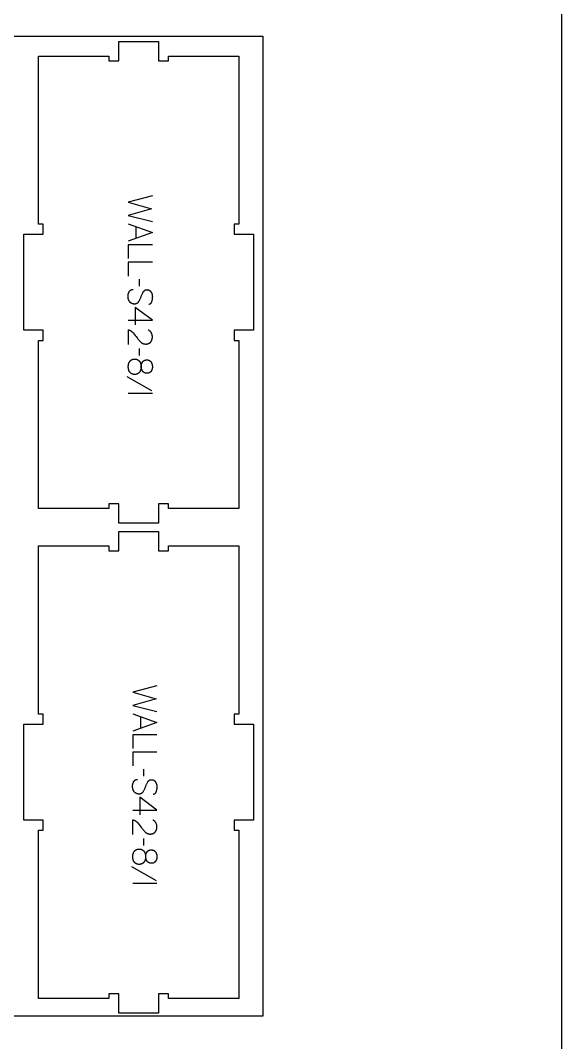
# Model space of a CAD drawing. Extents: x 2032 to 5216, y -19593 to -11999.
# Drawn here: x 4542 to 5216, y -13956 to -12684 of the extents above; entities that cross this region are included whole.
import ezdxf

# ---------------------------------------------------------------- set-up
doc = ezdxf.new("R2010")
doc.units = 0
for name, color, linetype in [('0_SHEET_SPRUCEPLY_2440X122', 1, 'CONTINUOUS'), ('1_ANYTOOL_1MMDEEP_LABELS_S', 2, 'CONTINUOUS'), ('4_ANYTOOL_CUTTHROUGH_OUTSI', 5, 'CONTINUOUS'), ('DONOTCUT', 18, 'CONTINUOUS')]:
    doc.layers.add(name, color=color, linetype=linetype)

msp = doc.modelspace()

# ---------------------------------------------------------------- linework, layer by layer
at = {"layer": '0_SHEET_SPRUCEPLY_2440X122'}
msp.add_lwpolyline([(4843.9, -12703.3), (4843.9, -13923.3), (2403.9, -13923.3), (2403.9, -12703.3)], close=True, dxfattribs=at)
at = {"layer": '1_ANYTOOL_1MMDEEP_LABELS_S'}
for points in [[(4706.5, -12902.1), (4676.5, -12909.8), (4705.6, -12918.2), (4676.5, -12926.7), (4706.5, -12934.2)], [(4676.5, -12936.8), (4706.5, -12947.7), (4676.5, -12958.7)], [(4686.1, -12940.3), (4686.1, -12955.2)], [(4706.5, -12963), (4676.5, -12963), (4676.5, -12980.1)], [(4706.5, -12984.8), (4676.5, -12984.8), (4676.5, -13001.9)], [(4690.4, -13014.6), (4690.3, -13005.8)], [(4701.9, -13036.8), (4702.1, -13036.8), (4702.2, -13036.8), (4702.3, -13036.8), (4702.4, -13036.8), (4702.5, -13036.8), (4702.6, -13036.8), (4702.7, -13036.8), (4702.7, -13036.8), (4702.8, -13036.8), (4702.9, -13036.7), (4703, -13036.7), (4703.1, -13036.7), (4703.2, -13036.7), (4703.2, -13036.7), (4703.3, -13036.6), (4703.4, -13036.6), (4703.5, -13036.6), (4703.5, -13036.5), (4703.6, -13036.5), (4703.7, -13036.5), (4703.8, -13036.4), (4703.8, -13036.4), (4703.9, -13036.4), (4704, -13036.3), (4704, -13036.3), (4704.1, -13036.2), (4704.2, -13036.2), (4704.3, -13036.2), (4704.3, -13036.1), (4704.4, -13036.1), (4704.4, -13036), (4704.5, -13036), (4704.6, -13035.9), (4704.6, -13035.9), (4704.7, -13035.8), (4704.7, -13035.7), (4704.8, -13035.7), (4704.9, -13035.6), (4704.9, -13035.6), (4705, -13035.5), (4705, -13035.4), (4705.1, -13035.4), (4705.1, -13035.3), (4705.2, -13035.2), (4705.2, -13035.1), (4705.3, -13035.1), (4705.3, -13035), (4705.4, -13034.9), (4705.4, -13034.8), (4705.4, -13034.7), (4705.5, -13034.7), (4705.6, -13034.5), (4705.6, -13034.3), (4705.7, -13034.1), (4705.8, -13033.9), (4705.8, -13033.8), (4705.9, -13033.6), (4706.1, -13032.7), (4706.3, -13031.9), (4706.5, -13031.2), (4706.6, -13030.4), (4706.7, -13030), (4706.7, -13029.6), (4706.8, -13029.3), (4706.8, -13028.9), (4706.8, -13028.5), (4706.8, -13028.2), (4706.8, -13027.8), (4706.9, -13027.4), (4706.9, -13027.2), (4706.8, -13027.1), (4706.8, -13026.9), (4706.8, -13026.7), (4706.8, -13026.5), (4706.8, -13026.3), (4706.8, -13026.1), (4706.7, -13025.9), (4706.7, -13025.7), (4706.7, -13025.6), (4706.6, -13025.4), (4706.6, -13025.2), (4706.6, -13025), (4706.5, -13024.8), (4706.5, -13024.7), (4706.4, -13024.5), (4706.3, -13024.3), (4706.3, -13024.1), (4706.2, -13024), (4706.1, -13023.8), (4706.1, -13023.6), (4706, -13023.4), (4705.9, -13023.3), (4705.8, -13023.1), (4705.7, -13022.9), (4705.7, -13022.8), (4705.6, -13022.6), (4705.5, -13022.5), (4705.4, -13022.3), (4705.3, -13022.1), (4705.1, -13022), (4705, -13021.8), (4704.9, -13021.7), (4704.8, -13021.5), (4704.7, -13021.4), (4704.6, -13021.2), (4704.4, -13021.1), (4704.3, -13021), (4704.2, -13020.9), (4704, -13020.7), (4703.9, -13020.6), (4703.7, -13020.5), (4703.6, -13020.4), (4703.4, -13020.3), (4703.3, -13020.2), (4703.1, -13020.1), (4703, -13020), (4702.8, -13020), (4702.7, -13019.9), (4702.5, -13019.8), (4702.3, -13019.8), (4702.1, -13019.7), (4702, -13019.6), (4701.8, -13019.6), (4701.6, -13019.5), (4701.4, -13019.5), (4701.2, -13019.5), (4701, -13019.4), (4700.8, -13019.4), (4700.6, -13019.4), (4700.4, -13019.4), (4700.2, -13019.4), (4700, -13019.3), (4699.8, -13019.3), (4699.6, -13019.3), (4699.4, -13019.4), (4699.2, -13019.4), (4699, -13019.4), (4698.8, -13019.4), (4698.6, -13019.4), (4698.4, -13019.5), (4698.2, -13019.5), (4698, -13019.6), (4697.8, -13019.6), (4697.7, -13019.7), (4697.5, -13019.7), (4697.4, -13019.8), (4697.3, -13019.8), (4697.2, -13019.8), (4697.1, -13019.9), (4697.1, -13019.9), (4697, -13020), (4696.9, -13020), (4696.8, -13020.1), (4696.7, -13020.1), (4696.7, -13020.1), (4696.6, -13020.2), (4696.5, -13020.2), (4696.4, -13020.3), (4696.4, -13020.3), (4696.3, -13020.4), (4696.2, -13020.4), (4696.2, -13020.5), (4696.1, -13020.6), (4696, -13020.6), (4695.9, -13020.7), (4695.9, -13020.7), (4695.8, -13020.8), (4695.7, -13020.9), (4695.7, -13020.9), (4695.6, -13021.1), (4695.4, -13021.2), (4695.3, -13021.4), (4695.2, -13021.5), (4695.1, -13021.7), (4695, -13021.8), (4694.9, -13022), (4694.8, -13022.2), (4694.4, -13022.9), (4694, -13023.6), (4693.6, -13024.4), (4693.3, -13025.1), (4692.9, -13025.9), (4692.6, -13026.7), (4692.3, -13027.5), (4692, -13028.3), (4691.6, -13029.2), (4691.3, -13030), (4691, -13030.8), (4690.6, -13031.5), (4690.2, -13032.3), (4689.9, -13033), (4689.4, -13033.7), (4689, -13034.4), (4688.9, -13034.6), (4688.8, -13034.7), (4688.7, -13034.9), (4688.6, -13034.9), (4688.6, -13035), (4688.5, -13035.1), (4688.4, -13035.2), (4688.4, -13035.2), (4688.3, -13035.3), (4688.2, -13035.4), (4688.2, -13035.4), (4688.1, -13035.5), (4688, -13035.6), (4688, -13035.6), (4687.9, -13035.7), (4687.8, -13035.7), (4687.8, -13035.8), (4687.7, -13035.8), (4687.6, -13035.9), (4687.5, -13035.9), (4687.5, -13036), (4687.4, -13036), (4687.3, -13036.1), (4687.2, -13036.1), (4687.1, -13036.2), (4687.1, -13036.2), (4687, -13036.3), (4686.9, -13036.3), (4686.8, -13036.3), (4686.7, -13036.4), (4686.6, -13036.4), (4686.5, -13036.4), (4686.5, -13036.5), (4686.4, -13036.5), (4686.3, -13036.5), (4686.2, -13036.6), (4686.1, -13036.6), (4685.9, -13036.6), (4685.7, -13036.7), (4685.5, -13036.7), (4685.3, -13036.8), (4685.1, -13036.8), (4684.9, -13036.8), (4684.7, -13036.8), (4684.5, -13036.8), (4684.3, -13036.8), (4684, -13036.8), (4683.8, -13036.8), (4683.6, -13036.8), (4683.3, -13036.8), (4683.1, -13036.7), (4682.9, -13036.7), (4682.7, -13036.7), (4682.5, -13036.6), (4682.2, -13036.6), (4682, -13036.5), (4681.8, -13036.5), (4681.6, -13036.4), (4681.4, -13036.3), (4681.2, -13036.3), (4681.1, -13036.2), (4680.9, -13036.1), (4680.7, -13036), (4680.5, -13035.9), (4680.3, -13035.8), (4680.2, -13035.7), (4680, -13035.6), (4679.8, -13035.5), (4679.7, -13035.4), (4679.5, -13035.3), (4679.4, -13035.2), (4679.2, -13035), (4679.1, -13034.9), (4678.9, -13034.7), (4678.8, -13034.6), (4678.6, -13034.5), (4678.5, -13034.3), (4678.4, -13034.1), (4678.3, -13034), (4678.1, -13033.8), (4678, -13033.6), (4677.8, -13033.3), (4677.6, -13032.9), (4677.4, -13032.5), (4677.2, -13032.2), (4677.1, -13031.8), (4676.9, -13031.4), (4676.8, -13031.2), (4676.8, -13031), (4676.7, -13030.8), (4676.7, -13030.6), (4676.6, -13030.4), (4676.5, -13030.2), (4676.5, -13030), (4676.4, -13029.9), (4676.4, -13029.7), (4676.4, -13029.5), (4676.3, -13029.3), (4676.3, -13029.1), (4676.3, -13028.9), (4676.2, -13028.7), (4676.2, -13028.2), (4676.2, -13027.8), (4676.2, -13027.4), (4676.2, -13027), (4676.2, -13026.6), (4676.2, -13026.2), (4676.2, -13025.8), (4676.3, -13025.4), (4676.4, -13025), (4676.4, -13024.6), (4676.5, -13024.2), (4676.6, -13023.9), (4676.7, -13023.5), (4676.9, -13023.1), (4677, -13022.8), (4677.2, -13022.4), (4677.3, -13022.1), (4677.5, -13021.7), (4677.7, -13021.4), (4677.8, -13021.2), (4677.9, -13021), (4678, -13020.9), (4678.1, -13020.7), (4678.2, -13020.6), (4678.4, -13020.4), (4678.5, -13020.3), (4678.6, -13020.2), (4678.7, -13020), (4678.8, -13019.9), (4679, -13019.8), (4679.1, -13019.7), (4679.2, -13019.6), (4679.2, -13019.6), (4679.3, -13019.5), (4679.4, -13019.5), (4679.5, -13019.4), (4679.5, -13019.4), (4679.6, -13019.3), (4679.7, -13019.3), (4679.7, -13019.3), (4679.8, -13019.2), (4679.9, -13019.2), (4680, -13019.1), (4680, -13019.1), (4680.1, -13019.1), (4680.2, -13019), (4680.3, -13019), (4680.4, -13019), (4680.4, -13018.9), (4680.5, -13018.9), (4680.6, -13018.9), (4680.8, -13018.8), (4680.9, -13018.8), (4681.1, -13018.7), (4681.3, -13018.7), (4681.5, -13018.7), (4681.6, -13018.7), (4681.8, -13018.6), (4682, -13018.6), (4682.2, -13018.6), (4682.4, -13018.6)], [(4676.5, -13056.8), (4706.6, -13056.9), (4685.2, -13040.9)], [(4685.2, -13040.9), (4685.2, -13062.6)], [(4676.6, -13087.1), (4676.6, -13068.8), (4677.1, -13068.9), (4677.3, -13069), (4677.5, -13069.1), (4677.7, -13069.2), (4677.9, -13069.2), (4678.1, -13069.3), (4678.4, -13069.4), (4678.6, -13069.5), (4678.8, -13069.6), (4679, -13069.7), (4679.2, -13069.9), (4679.4, -13070), (4679.6, -13070.1), (4679.8, -13070.2), (4680, -13070.3), (4680.2, -13070.5), (4680.4, -13070.6), (4680.5, -13070.7), (4680.7, -13070.9), (4680.9, -13071), (4681.1, -13071.2), (4681.3, -13071.3), (4681.4, -13071.5), (4681.6, -13071.6), (4681.8, -13071.8), (4681.9, -13071.9), (4682.1, -13072.1), (4682.3, -13072.3), (4682.4, -13072.4), (4682.7, -13072.8), (4684, -13074.3), (4685.2, -13075.8), (4686.3, -13077.3), (4687.4, -13078.8), (4688, -13079.6), (4688.6, -13080.3), (4689.1, -13081), (4689.7, -13081.7), (4690.3, -13082.4), (4690.9, -13083), (4691.5, -13083.6), (4692.2, -13084.2), (4692.3, -13084.4), (4692.5, -13084.5), (4692.6, -13084.7), (4692.8, -13084.8), (4693, -13084.9), (4693.1, -13085), (4693.3, -13085.1), (4693.5, -13085.3), (4693.6, -13085.4), (4693.8, -13085.5), (4694, -13085.6), (4694.2, -13085.7), (4694.4, -13085.8), (4694.5, -13085.8), (4694.7, -13085.9), (4694.9, -13086), (4695.1, -13086.1), (4695.3, -13086.1), (4695.5, -13086.2), (4695.7, -13086.3), (4695.9, -13086.3), (4696.1, -13086.4), (4696.3, -13086.4), (4696.5, -13086.4), (4696.7, -13086.5), (4697, -13086.5), (4697.2, -13086.5), (4697.4, -13086.6), (4697.6, -13086.6), (4697.8, -13086.6), (4698.1, -13086.6), (4698.3, -13086.6), (4698.5, -13086.6), (4698.8, -13086.6), (4699, -13086.6), (4699.3, -13086.5), (4699.5, -13086.5), (4699.7, -13086.5), (4700, -13086.5), (4700.2, -13086.4), (4700.4, -13086.4), (4700.6, -13086.3), (4700.8, -13086.3), (4701, -13086.2), (4701.2, -13086.2), (4701.4, -13086.1), (4701.6, -13086), (4701.8, -13086), (4702, -13085.9), (4702.2, -13085.8), (4702.4, -13085.7), (4702.6, -13085.6), (4702.7, -13085.5), (4702.9, -13085.4), (4703.1, -13085.3), (4703.2, -13085.2), (4703.4, -13085), (4703.6, -13084.9), (4703.7, -13084.8), (4703.9, -13084.7), (4704, -13084.5), (4704.1, -13084.4), (4704.3, -13084.2), (4704.4, -13084.1), (4704.5, -13083.9), (4704.7, -13083.7), (4704.8, -13083.6), (4704.9, -13083.4), (4705, -13083.2), (4705.1, -13083.1), (4705.2, -13082.9), (4705.3, -13082.7), (4705.4, -13082.5), (4705.5, -13082.3), (4705.6, -13082.2), (4705.7, -13082), (4705.8, -13081.8), (4705.8, -13081.6), (4705.9, -13081.4), (4706, -13081.2), (4706, -13081), (4706.1, -13080.8), (4706.2, -13080.6), (4706.2, -13080.4), (4706.3, -13080.2), (4706.3, -13080), (4706.3, -13079.7), (4706.4, -13079.5), (4706.4, -13079.3), (4706.4, -13079.1), (4706.5, -13078.8), (4706.5, -13078.6), (4706.5, -13078.4), (4706.5, -13078.2), (4706.5, -13077.7), (4706.5, -13077.3), (4706.5, -13076.9), (4706.5, -13076.6), (4706.4, -13076.2), (4706.4, -13075.9), (4706.3, -13075.6), (4706.3, -13075.2), (4706.2, -13074.9), (4706.1, -13074.6), (4706.1, -13074.5), (4706, -13074.3), (4706, -13074.2), (4705.9, -13074), (4705.9, -13073.9), (4705.8, -13073.7), (4705.7, -13073.6), (4705.7, -13073.4), (4705.6, -13073.3), (4705.5, -13073.1), (4705.5, -13073), (4705.4, -13072.9), (4705.3, -13072.7), (4705.2, -13072.6), (4705.2, -13072.5), (4705.1, -13072.3), (4705, -13072.2), (4704.9, -13072.1), (4704.8, -13072), (4704.7, -13071.8), (4704.6, -13071.7), (4704.5, -13071.6), (4704.4, -13071.5), (4704.3, -13071.4), (4704.2, -13071.2), (4704.1, -13071.1), (4704, -13071), (4703.9, -13070.9), (4703.8, -13070.8), (4703.6, -13070.7), (4703.5, -13070.6), (4703.4, -13070.5), (4703.1, -13070.3), (4702.9, -13070.1), (4702.6, -13069.9), (4702.3, -13069.7), (4702, -13069.5), (4701.7, -13069.4), (4701.4, -13069.2)], [(4690.4, -13100.8), (4690.3, -13092)], [(4706, -13144.7), (4675.3, -13127.6)], [(4706.5, -13148.3), (4676.5, -13148.3)], [(4712.1, -13512.1), (4682.1, -13519.8), (4711.2, -13528.2), (4682.1, -13536.7), (4712.1, -13544.2)], [(4682.1, -13546.8), (4712.1, -13557.7), (4682.1, -13568.7)], [(4691.7, -13550.3), (4691.7, -13565.2)], [(4712.1, -13573), (4682.1, -13573), (4682.1, -13590.1)], [(4712.1, -13594.8), (4682.1, -13594.8), (4682.1, -13611.9)], [(4696, -13624.6), (4695.9, -13615.8)], [(4707.5, -13646.8), (4707.7, -13646.8), (4707.8, -13646.8), (4707.9, -13646.8), (4708, -13646.8), (4708.1, -13646.8), (4708.2, -13646.8), (4708.2, -13646.8), (4708.3, -13646.8), (4708.4, -13646.8), (4708.5, -13646.7), (4708.6, -13646.7), (4708.7, -13646.7), (4708.7, -13646.7), (4708.8, -13646.7), (4708.9, -13646.6), (4709, -13646.6), (4709.1, -13646.6), (4709.1, -13646.5), (4709.2, -13646.5), (4709.3, -13646.5), (4709.4, -13646.4), (4709.4, -13646.4), (4709.5, -13646.4), (4709.6, -13646.3), (4709.6, -13646.3), (4709.7, -13646.2), (4709.8, -13646.2), (4709.8, -13646.2), (4709.9, -13646.1), (4710, -13646.1), (4710, -13646), (4710.1, -13646), (4710.2, -13645.9), (4710.2, -13645.9), (4710.3, -13645.8), (4710.3, -13645.7), (4710.4, -13645.7), (4710.4, -13645.6), (4710.5, -13645.6), (4710.6, -13645.5), (4710.6, -13645.4), (4710.7, -13645.4), (4710.7, -13645.3), (4710.8, -13645.2), (4710.8, -13645.1), (4710.9, -13645.1), (4710.9, -13645), (4710.9, -13644.9), (4711, -13644.8), (4711, -13644.7), (4711.1, -13644.7), (4711.2, -13644.5), (4711.2, -13644.3), (4711.3, -13644.1), (4711.4, -13643.9), (4711.4, -13643.8), (4711.5, -13643.6), (4711.7, -13642.7), (4711.9, -13641.9), (4712.1, -13641.2), (4712.2, -13640.4), (4712.3, -13640), (4712.3, -13639.6), (4712.4, -13639.3), (4712.4, -13638.9), (4712.4, -13638.5), (4712.4, -13638.2), (4712.4, -13637.8), (4712.4, -13637.4), (4712.4, -13637.2), (4712.4, -13637.1), (4712.4, -13636.9), (4712.4, -13636.7), (4712.4, -13636.5), (4712.4, -13636.3), (4712.4, -13636.1), (4712.3, -13635.9), (4712.3, -13635.7), (4712.3, -13635.6), (4712.2, -13635.4), (4712.2, -13635.2), (4712.1, -13635), (4712.1, -13634.8), (4712, -13634.7), (4712, -13634.5), (4711.9, -13634.3), (4711.9, -13634.1), (4711.8, -13634), (4711.7, -13633.8), (4711.7, -13633.6), (4711.6, -13633.4), (4711.5, -13633.3), (4711.4, -13633.1), (4711.3, -13632.9), (4711.2, -13632.8), (4711.1, -13632.6), (4711, -13632.5), (4710.9, -13632.3), (4710.8, -13632.1), (4710.7, -13632), (4710.6, -13631.8), (4710.5, -13631.7), (4710.4, -13631.5), (4710.3, -13631.4), (4710.1, -13631.2), (4710, -13631.1), (4709.9, -13631), (4709.8, -13630.9), (4709.6, -13630.7), (4709.5, -13630.6), (4709.3, -13630.5), (4709.2, -13630.4), (4709, -13630.3), (4708.9, -13630.2), (4708.7, -13630.1), (4708.6, -13630), (4708.4, -13630), (4708.2, -13629.9), (4708.1, -13629.8), (4707.9, -13629.8), (4707.7, -13629.7), (4707.6, -13629.6), (4707.4, -13629.6), (4707.2, -13629.5), (4707, -13629.5), (4706.8, -13629.5), (4706.6, -13629.4), (4706.4, -13629.4), (4706.2, -13629.4), (4706, -13629.4), (4705.8, -13629.4), (4705.6, -13629.3), (4705.4, -13629.3), (4705.2, -13629.3), (4705, -13629.4), (4704.8, -13629.4), (4704.6, -13629.4), (4704.4, -13629.4), (4704.2, -13629.4), (4704, -13629.5), (4703.8, -13629.5), (4703.6, -13629.6), (4703.4, -13629.6), (4703.3, -13629.7), (4703.1, -13629.7), (4703, -13629.8), (4702.9, -13629.8), (4702.8, -13629.8), (4702.7, -13629.9), (4702.7, -13629.9), (4702.6, -13630), (4702.5, -13630), (4702.4, -13630.1), (4702.3, -13630.1), (4702.3, -13630.1), (4702.2, -13630.2), (4702.1, -13630.2), (4702, -13630.3), (4702, -13630.3), (4701.9, -13630.4), (4701.8, -13630.4), (4701.7, -13630.5), (4701.7, -13630.6), (4701.6, -13630.6), (4701.5, -13630.7), (4701.5, -13630.7), (4701.4, -13630.8), (4701.3, -13630.9), (4701.3, -13630.9), (4701.1, -13631.1), (4701, -13631.2), (4700.9, -13631.4), (4700.8, -13631.5), (4700.7, -13631.7), (4700.6, -13631.8), (4700.5, -13632), (4700.4, -13632.2), (4700, -13632.9), (4699.6, -13633.6), (4699.2, -13634.4), (4698.9, -13635.1), (4698.5, -13635.9), (4698.2, -13636.7), (4697.9, -13637.5), (4697.6, -13638.3), (4697.2, -13639.2), (4696.9, -13640), (4696.6, -13640.8), (4696.2, -13641.5), (4695.8, -13642.3), (4695.4, -13643), (4695, -13643.7), (4694.6, -13644.4), (4694.5, -13644.6), (4694.4, -13644.7), (4694.3, -13644.9), (4694.2, -13644.9), (4694.2, -13645), (4694.1, -13645.1), (4694, -13645.2), (4694, -13645.2), (4693.9, -13645.3), (4693.8, -13645.4), (4693.8, -13645.4), (4693.7, -13645.5), (4693.6, -13645.6), (4693.6, -13645.6), (4693.5, -13645.7), (4693.4, -13645.7), (4693.3, -13645.8), (4693.3, -13645.8), (4693.2, -13645.9), (4693.1, -13645.9), (4693, -13646), (4693, -13646), (4692.9, -13646.1), (4692.8, -13646.1), (4692.7, -13646.2), (4692.6, -13646.2), (4692.6, -13646.3), (4692.5, -13646.3), (4692.4, -13646.3), (4692.3, -13646.4), (4692.2, -13646.4), (4692.1, -13646.4), (4692, -13646.5), (4692, -13646.5), (4691.9, -13646.5), (4691.8, -13646.6), (4691.7, -13646.6), (4691.5, -13646.6), (4691.3, -13646.7), (4691.1, -13646.7), (4690.9, -13646.8), (4690.7, -13646.8), (4690.5, -13646.8), (4690.3, -13646.8), (4690.1, -13646.8), (4689.9, -13646.8), (4689.6, -13646.8), (4689.4, -13646.8), (4689.2, -13646.8), (4688.9, -13646.8), (4688.7, -13646.7), (4688.5, -13646.7), (4688.3, -13646.7), (4688.1, -13646.6), (4687.8, -13646.6), (4687.6, -13646.5), (4687.4, -13646.5), (4687.2, -13646.4), (4687, -13646.3), (4686.8, -13646.3), (4686.6, -13646.2), (4686.5, -13646.1), (4686.3, -13646), (4686.1, -13645.9), (4685.9, -13645.8), (4685.7, -13645.7), (4685.6, -13645.6), (4685.4, -13645.5), (4685.3, -13645.4), (4685.1, -13645.3), (4684.9, -13645.2), (4684.8, -13645), (4684.7, -13644.9), (4684.5, -13644.7), (4684.4, -13644.6), (4684.2, -13644.5), (4684.1, -13644.3), (4684, -13644.1), (4683.9, -13644), (4683.7, -13643.8), (4683.6, -13643.6), (4683.4, -13643.3), (4683.2, -13642.9), (4683, -13642.5), (4682.8, -13642.2), (4682.7, -13641.8), (4682.5, -13641.4), (4682.4, -13641.2), (4682.4, -13641), (4682.3, -13640.8), (4682.2, -13640.6), (4682.2, -13640.4), (4682.1, -13640.2), (4682.1, -13640), (4682, -13639.9), (4682, -13639.7), (4682, -13639.5), (4681.9, -13639.3), (4681.9, -13639.1), (4681.9, -13638.9), (4681.8, -13638.7), (4681.8, -13638.2), (4681.8, -13637.8), (4681.8, -13637.4), (4681.8, -13637), (4681.8, -13636.6), (4681.8, -13636.2), (4681.8, -13635.8), (4681.9, -13635.4), (4682, -13635), (4682, -13634.6), (4682.1, -13634.2), (4682.2, -13633.9), (4682.3, -13633.5), (4682.5, -13633.1), (4682.6, -13632.8), (4682.8, -13632.4), (4682.9, -13632.1), (4683.1, -13631.7), (4683.3, -13631.4), (4683.4, -13631.2), (4683.5, -13631), (4683.6, -13630.9), (4683.7, -13630.7), (4683.8, -13630.6), (4683.9, -13630.4), (4684.1, -13630.3), (4684.2, -13630.2), (4684.3, -13630), (4684.4, -13629.9), (4684.6, -13629.8), (4684.7, -13629.7), (4684.8, -13629.6), (4684.8, -13629.6), (4684.9, -13629.5), (4685, -13629.5), (4685, -13629.4), (4685.1, -13629.4), (4685.2, -13629.3), (4685.3, -13629.3), (4685.3, -13629.3), (4685.4, -13629.2), (4685.5, -13629.2), (4685.6, -13629.1), (4685.6, -13629.1), (4685.7, -13629.1), (4685.8, -13629), (4685.9, -13629), (4685.9, -13629), (4686, -13628.9), (4686.1, -13628.9), (4686.2, -13628.9), (4686.4, -13628.8), (4686.5, -13628.8), (4686.7, -13628.7), (4686.9, -13628.7), (4687, -13628.7), (4687.2, -13628.7), (4687.4, -13628.6), (4687.6, -13628.6), (4687.8, -13628.6), (4688, -13628.6)], [(4682.1, -13666.8), (4712.1, -13666.9), (4690.8, -13650.9)], [(4690.8, -13650.9), (4690.8, -13672.6)], [(4682.1, -13697.1), (4682.2, -13678.8), (4682.6, -13678.9), (4682.9, -13679), (4683.1, -13679.1), (4683.3, -13679.2), (4683.5, -13679.2), (4683.7, -13679.3), (4684, -13679.4), (4684.2, -13679.5), (4684.4, -13679.6), (4684.6, -13679.7), (4684.8, -13679.9), (4685, -13680), (4685.2, -13680.1), (4685.4, -13680.2), (4685.6, -13680.3), (4685.8, -13680.5), (4685.9, -13680.6), (4686.1, -13680.7), (4686.3, -13680.9), (4686.5, -13681), (4686.7, -13681.2), (4686.9, -13681.3), (4687, -13681.5), (4687.2, -13681.6), (4687.4, -13681.8), (4687.5, -13681.9), (4687.7, -13682.1), (4687.9, -13682.3), (4688, -13682.4), (4688.3, -13682.8), (4689.6, -13684.3), (4690.7, -13685.8), (4691.9, -13687.3), (4693, -13688.8), (4693.6, -13689.6), (4694.2, -13690.3), (4694.7, -13691), (4695.3, -13691.7), (4695.9, -13692.4), (4696.5, -13693), (4697.1, -13693.6), (4697.7, -13694.2), (4697.9, -13694.4), (4698.1, -13694.5), (4698.2, -13694.7), (4698.4, -13694.8), (4698.5, -13694.9), (4698.7, -13695), (4698.9, -13695.1), (4699.1, -13695.3), (4699.2, -13695.4), (4699.4, -13695.5), (4699.6, -13695.6), (4699.8, -13695.7), (4700, -13695.8), (4700.1, -13695.8), (4700.3, -13695.9), (4700.5, -13696), (4700.7, -13696.1), (4700.9, -13696.1), (4701.1, -13696.2), (4701.3, -13696.3), (4701.5, -13696.3), (4701.7, -13696.4), (4701.9, -13696.4), (4702.1, -13696.4), (4702.3, -13696.5), (4702.5, -13696.5), (4702.8, -13696.5), (4703, -13696.6), (4703.2, -13696.6), (4703.4, -13696.6), (4703.6, -13696.6), (4703.9, -13696.6), (4704.1, -13696.6), (4704.4, -13696.6), (4704.6, -13696.6), (4704.8, -13696.5), (4705.1, -13696.5), (4705.3, -13696.5), (4705.5, -13696.5), (4705.8, -13696.4), (4706, -13696.4), (4706.2, -13696.3), (4706.4, -13696.3), (4706.6, -13696.2), (4706.8, -13696.2), (4707, -13696.1), (4707.2, -13696), (4707.4, -13696), (4707.6, -13695.9), (4707.8, -13695.8), (4708, -13695.7), (4708.2, -13695.6), (4708.3, -13695.5), (4708.5, -13695.4), (4708.7, -13695.3), (4708.8, -13695.2), (4709, -13695), (4709.1, -13694.9), (4709.3, -13694.8), (4709.4, -13694.7), (4709.6, -13694.5), (4709.7, -13694.4), (4709.9, -13694.2), (4710, -13694.1), (4710.1, -13693.9), (4710.3, -13693.7), (4710.4, -13693.6), (4710.5, -13693.4), (4710.6, -13693.2), (4710.7, -13693.1), (4710.8, -13692.9), (4710.9, -13692.7), (4711, -13692.5), (4711.1, -13692.3), (4711.2, -13692.2), (4711.3, -13692), (4711.4, -13691.8), (4711.4, -13691.6), (4711.5, -13691.4), (4711.6, -13691.2), (4711.6, -13691), (4711.7, -13690.8), (4711.8, -13690.6), (4711.8, -13690.4), (4711.9, -13690.2), (4711.9, -13690), (4711.9, -13689.7), (4712, -13689.5), (4712, -13689.3), (4712, -13689.1), (4712, -13688.8), (4712.1, -13688.6), (4712.1, -13688.4), (4712.1, -13688.2), (4712.1, -13687.7), (4712.1, -13687.3), (4712.1, -13686.9), (4712.1, -13686.6), (4712, -13686.2), (4712, -13685.9), (4711.9, -13685.6), (4711.9, -13685.2), (4711.8, -13684.9), (4711.7, -13684.6), (4711.7, -13684.5), (4711.6, -13684.3), (4711.6, -13684.2), (4711.5, -13684), (4711.4, -13683.9), (4711.4, -13683.7), (4711.3, -13683.6), (4711.3, -13683.4), (4711.2, -13683.3), (4711.1, -13683.1), (4711.1, -13683), (4711, -13682.9), (4710.9, -13682.7), (4710.8, -13682.6), (4710.7, -13682.5), (4710.7, -13682.3), (4710.6, -13682.2), (4710.5, -13682.1), (4710.4, -13682), (4710.3, -13681.8), (4710.2, -13681.7), (4710.1, -13681.6), (4710, -13681.5), (4709.9, -13681.4), (4709.8, -13681.2), (4709.7, -13681.1), (4709.6, -13681), (4709.5, -13680.9), (4709.4, -13680.8), (4709.2, -13680.7), (4709.1, -13680.6), (4709, -13680.5), (4708.7, -13680.3), (4708.5, -13680.1), (4708.2, -13679.9), (4707.9, -13679.7), (4707.6, -13679.5), (4707.3, -13679.4), (4707, -13679.2)], [(4696, -13710.8), (4695.9, -13702)], [(4711.6, -13754.7), (4680.9, -13737.6)], [(4712.1, -13758.3), (4682.1, -13758.3)]]:
    msp.add_lwpolyline(points, dxfattribs=at)
for points in [[(4692.5, -13114.8), (4692.5, -13115.4), (4692.5, -13115.9), (4692.4, -13116.1), (4692.4, -13116.4), (4692.4, -13116.6), (4692.4, -13116.9), (4692.3, -13117.1), (4692.3, -13117.4), (4692.2, -13117.6), (4692.2, -13117.8), (4692.1, -13118.1), (4692.1, -13118.3), (4692, -13118.5), (4691.9, -13118.7), (4691.9, -13119), (4691.8, -13119.2), (4691.7, -13119.4), (4691.6, -13119.6), (4691.5, -13119.8), (4691.5, -13120), (4691.4, -13120.2), (4691.3, -13120.4), (4691.1, -13120.6), (4691, -13120.7), (4690.9, -13120.9), (4690.8, -13121.1), (4690.7, -13121.3), (4690.6, -13121.5), (4690.4, -13121.6), (4690.3, -13121.8), (4690.1, -13122), (4690, -13122.1), (4689.9, -13122.3), (4689.7, -13122.4), (4689.6, -13122.6), (4689.4, -13122.7), (4689.3, -13122.8), (4689.1, -13122.9), (4688.9, -13123.1), (4688.8, -13123.2), (4688.6, -13123.3), (4688.4, -13123.4), (4688.3, -13123.5), (4688.1, -13123.6), (4687.9, -13123.7), (4687.7, -13123.8), (4687.6, -13123.9), (4687.4, -13123.9), (4687.2, -13124), (4687, -13124.1), (4686.8, -13124.1), (4686.6, -13124.2), (4686.4, -13124.2), (4686.2, -13124.3), (4686, -13124.3), (4685.8, -13124.3), (4685.6, -13124.4), (4685.4, -13124.4), (4685.1, -13124.4), (4684.9, -13124.4), (4684.7, -13124.4), (4684.5, -13124.4), (4684.3, -13124.4), (4684, -13124.4), (4683.8, -13124.4), (4683.6, -13124.4), (4683.4, -13124.4), (4683.2, -13124.3), (4683, -13124.3), (4682.8, -13124.3), (4682.5, -13124.2), (4682.3, -13124.2), (4682.2, -13124.1), (4682, -13124.1), (4681.8, -13124), (4681.6, -13123.9), (4681.4, -13123.9), (4681.2, -13123.8), (4681, -13123.7), (4680.9, -13123.6), (4680.7, -13123.5), (4680.5, -13123.4), (4680.3, -13123.3), (4680.2, -13123.2), (4680, -13123.1), (4679.8, -13122.9), (4679.7, -13122.8), (4679.5, -13122.7), (4679.4, -13122.6), (4679.2, -13122.4), (4679.1, -13122.3), (4679, -13122.1), (4678.8, -13122), (4678.7, -13121.8), (4678.5, -13121.6), (4678.4, -13121.5), (4678.3, -13121.3), (4678.2, -13121.1), (4678.1, -13120.9), (4677.9, -13120.7), (4677.8, -13120.6), (4677.7, -13120.4), (4677.6, -13120.2), (4677.5, -13120), (4677.4, -13119.8), (4677.4, -13119.6), (4677.3, -13119.4), (4677.2, -13119.2), (4677.1, -13119), (4677.1, -13118.7), (4677, -13118.5), (4676.9, -13118.3), (4676.9, -13118.1), (4676.8, -13117.8), (4676.8, -13117.6), (4676.7, -13117.4), (4676.7, -13117.1), (4676.6, -13116.9), (4676.6, -13116.6), (4676.6, -13116.4), (4676.6, -13116.1), (4676.5, -13115.9), (4676.5, -13115.4), (4676.5, -13114.8), (4676.5, -13114.3), (4676.5, -13113.8), (4676.6, -13113.5), (4676.6, -13113.3), (4676.6, -13113), (4676.6, -13112.8), (4676.7, -13112.6), (4676.7, -13112.3), (4676.8, -13112.1), (4676.8, -13111.8), (4676.9, -13111.6), (4676.9, -13111.4), (4677, -13111.2), (4677.1, -13111), (4677.1, -13110.7), (4677.2, -13110.5), (4677.3, -13110.3), (4677.4, -13110.1), (4677.4, -13109.9), (4677.5, -13109.7), (4677.6, -13109.5), (4677.7, -13109.3), (4677.8, -13109.1), (4677.9, -13109), (4678.1, -13108.8), (4678.2, -13108.6), (4678.3, -13108.4), (4678.4, -13108.2), (4678.5, -13108.1), (4678.7, -13107.9), (4678.8, -13107.7), (4679, -13107.6), (4679.1, -13107.4), (4679.2, -13107.3), (4679.4, -13107.1), (4679.5, -13107), (4679.7, -13106.9), (4679.8, -13106.8), (4680, -13106.6), (4680.2, -13106.5), (4680.3, -13106.4), (4680.5, -13106.3), (4680.7, -13106.2), (4680.9, -13106.1), (4681, -13106), (4681.2, -13105.9), (4681.4, -13105.9), (4681.6, -13105.8), (4681.8, -13105.7), (4682, -13105.6), (4682.2, -13105.6), (4682.3, -13105.5), (4682.5, -13105.5), (4682.8, -13105.4), (4683, -13105.4), (4683.2, -13105.4), (4683.4, -13105.3), (4683.6, -13105.3), (4683.8, -13105.3), (4684, -13105.3), (4684.3, -13105.3), (4684.5, -13105.3), (4684.7, -13105.3), (4684.9, -13105.3), (4685.1, -13105.3), (4685.4, -13105.3), (4685.6, -13105.3), (4685.8, -13105.4), (4686, -13105.4), (4686.2, -13105.4), (4686.4, -13105.5), (4686.6, -13105.5), (4686.8, -13105.6), (4687, -13105.6), (4687.2, -13105.7), (4687.4, -13105.8), (4687.6, -13105.9), (4687.7, -13105.9), (4687.9, -13106), (4688.1, -13106.1), (4688.3, -13106.2), (4688.4, -13106.3), (4688.6, -13106.4), (4688.8, -13106.5), (4688.9, -13106.6), (4689.1, -13106.8), (4689.3, -13106.9), (4689.4, -13107), (4689.6, -13107.1), (4689.7, -13107.3), (4689.9, -13107.4), (4690, -13107.6), (4690.1, -13107.7), (4690.3, -13107.9), (4690.4, -13108.1), (4690.6, -13108.2), (4690.7, -13108.4), (4690.8, -13108.6), (4690.9, -13108.8), (4691, -13109), (4691.1, -13109.1), (4691.3, -13109.3), (4691.4, -13109.5), (4691.5, -13109.7), (4691.5, -13109.9), (4691.6, -13110.1), (4691.7, -13110.3), (4691.8, -13110.5), (4691.9, -13110.7), (4691.9, -13111), (4692, -13111.2), (4692.1, -13111.4), (4692.1, -13111.6), (4692.2, -13111.8), (4692.2, -13112.1), (4692.3, -13112.3), (4692.3, -13112.6), (4692.4, -13112.8), (4692.4, -13113), (4692.4, -13113.3), (4692.4, -13113.5), (4692.5, -13113.8), (4692.5, -13114.3)], [(4706.5, -13115), (4706.5, -13115.4), (4706.5, -13115.8), (4706.5, -13116.2), (4706.4, -13116.4), (4706.4, -13116.6), (4706.4, -13116.8), (4706.3, -13116.9), (4706.3, -13117.1), (4706.3, -13117.3), (4706.2, -13117.5), (4706.2, -13117.7), (4706.1, -13117.9), (4706.1, -13118), (4706, -13118.2), (4706, -13118.4), (4705.9, -13118.6), (4705.9, -13118.7), (4705.8, -13118.9), (4705.7, -13119.1), (4705.6, -13119.2), (4705.6, -13119.4), (4705.5, -13119.6), (4705.4, -13119.7), (4705.3, -13119.9), (4705.2, -13120), (4705.1, -13120.2), (4705, -13120.3), (4704.9, -13120.5), (4704.8, -13120.6), (4704.7, -13120.8), (4704.6, -13120.9), (4704.5, -13121), (4704.4, -13121.2), (4704.3, -13121.3), (4704.1, -13121.4), (4704, -13121.5), (4703.9, -13121.6), (4703.8, -13121.7), (4703.6, -13121.8), (4703.5, -13121.9), (4703.3, -13122), (4703.2, -13122.1), (4703, -13122.2), (4702.9, -13122.3), (4702.7, -13122.4), (4702.6, -13122.4), (4702.4, -13122.5), (4702.2, -13122.5), (4702.1, -13122.6), (4701.9, -13122.7), (4701.7, -13122.7), (4701.5, -13122.7), (4701.3, -13122.8), (4701.2, -13122.8), (4701, -13122.8), (4700.8, -13122.9), (4700.6, -13122.9), (4700.4, -13122.9), (4700.2, -13122.9), (4700, -13122.9), (4699.7, -13122.9), (4699.5, -13122.9), (4699.3, -13122.9), (4699.1, -13122.9), (4698.9, -13122.9), (4698.6, -13122.9), (4698.4, -13122.8), (4698.2, -13122.8), (4698, -13122.8), (4697.8, -13122.7), (4697.6, -13122.7), (4697.5, -13122.6), (4697.3, -13122.6), (4697.1, -13122.5), (4696.9, -13122.4), (4696.7, -13122.4), (4696.6, -13122.3), (4696.4, -13122.2), (4696.2, -13122.1), (4696.1, -13122), (4695.9, -13121.9), (4695.8, -13121.8), (4695.6, -13121.7), (4695.5, -13121.6), (4695.3, -13121.5), (4695.2, -13121.4), (4695.1, -13121.2), (4694.9, -13121.1), (4694.8, -13121), (4694.7, -13120.8), (4694.6, -13120.7), (4694.4, -13120.5), (4694.3, -13120.4), (4694.2, -13120.2), (4694.1, -13120), (4694, -13119.9), (4693.9, -13119.7), (4693.8, -13119.5), (4693.7, -13119.4), (4693.7, -13119.2), (4693.6, -13119), (4693.5, -13118.9), (4693.4, -13118.7), (4693.3, -13118.5), (4693.3, -13118.3), (4693.2, -13118.2), (4693.1, -13118), (4693.1, -13117.8), (4693, -13117.6), (4693, -13117.4), (4692.9, -13117.3), (4692.9, -13117.1), (4692.8, -13116.9), (4692.8, -13116.7), (4692.8, -13116.5), (4692.7, -13116.3), (4692.7, -13116.1), (4692.7, -13115.9), (4692.6, -13115.8), (4692.6, -13115.6), (4692.6, -13115.4), (4692.6, -13115.2), (4692.6, -13115), (4692.6, -13114.6), (4692.6, -13114.2), (4692.6, -13113.8), (4692.6, -13113.4), (4692.7, -13113.2), (4692.7, -13113.1), (4692.7, -13112.9), (4692.7, -13112.7), (4692.8, -13112.5), (4692.8, -13112.3), (4692.8, -13112.1), (4692.9, -13112), (4692.9, -13111.8), (4693, -13111.6), (4693, -13111.4), (4693.1, -13111.3), (4693.2, -13111.1), (4693.2, -13110.9), (4693.3, -13110.7), (4693.4, -13110.6), (4693.4, -13110.4), (4693.5, -13110.2), (4693.6, -13110.1), (4693.7, -13109.9), (4693.8, -13109.6), (4694, -13109.2), (4694.2, -13108.9), (4694.3, -13108.7), (4694.4, -13108.6), (4694.5, -13108.4), (4694.6, -13108.3), (4694.8, -13108.1), (4694.9, -13108), (4695, -13107.9), (4695, -13107.9), (4695.1, -13107.8), (4695.1, -13107.8), (4695.2, -13107.7), (4695.3, -13107.6), (4695.4, -13107.6), (4695.4, -13107.5), (4695.5, -13107.5), (4695.6, -13107.4), (4695.6, -13107.4), (4695.7, -13107.3), (4695.8, -13107.3), (4695.9, -13107.2), (4695.9, -13107.2), (4696, -13107.1), (4696.2, -13107), (4696.3, -13107), (4696.5, -13106.9), (4696.7, -13106.8), (4696.9, -13106.7), (4697, -13106.7), (4697.2, -13106.6), (4697.4, -13106.6), (4697.6, -13106.5), (4697.8, -13106.5), (4698, -13106.4), (4698.2, -13106.4), (4698.4, -13106.4), (4698.6, -13106.3), (4698.8, -13106.3), (4699, -13106.3), (4699.3, -13106.3), (4699.5, -13106.3), (4699.7, -13106.3), (4699.9, -13106.3), (4700.1, -13106.3), (4700.4, -13106.3), (4700.6, -13106.4), (4700.8, -13106.4), (4701, -13106.4), (4701.2, -13106.5), (4701.4, -13106.5), (4701.6, -13106.6), (4701.8, -13106.6), (4701.9, -13106.7), (4702.1, -13106.7), (4702.3, -13106.8), (4702.5, -13106.9), (4702.6, -13107), (4702.8, -13107), (4703, -13107.1), (4703.1, -13107.2), (4703.3, -13107.3), (4703.3, -13107.4), (4703.4, -13107.4), (4703.5, -13107.5), (4703.6, -13107.5), (4703.7, -13107.7), (4703.8, -13107.8), (4704, -13107.9), (4704.1, -13108), (4704.2, -13108.2), (4704.4, -13108.3), (4704.5, -13108.5), (4704.6, -13108.6), (4704.7, -13108.8), (4704.8, -13108.9), (4704.9, -13109.1), (4705, -13109.3), (4705.1, -13109.4), (4705.2, -13109.6), (4705.3, -13109.8), (4705.4, -13110), (4705.5, -13110.1), (4705.6, -13110.3), (4705.6, -13110.5), (4705.7, -13110.7), (4705.8, -13110.8), (4705.8, -13111), (4705.9, -13111.2), (4706, -13111.4), (4706, -13111.6), (4706.1, -13111.8), (4706.1, -13111.9), (4706.2, -13112.1), (4706.2, -13112.3), (4706.3, -13112.5), (4706.3, -13112.7), (4706.3, -13112.9), (4706.4, -13113.3), (4706.5, -13113.7), (4706.5, -13114.1), (4706.5, -13114.5)], [(4698.1, -13724.8), (4698.1, -13725.4), (4698.1, -13725.9), (4698, -13726.1), (4698, -13726.4), (4698, -13726.6), (4697.9, -13726.9), (4697.9, -13727.1), (4697.9, -13727.4), (4697.8, -13727.6), (4697.8, -13727.8), (4697.7, -13728.1), (4697.7, -13728.3), (4697.6, -13728.5), (4697.5, -13728.7), (4697.5, -13729), (4697.4, -13729.2), (4697.3, -13729.4), (4697.2, -13729.6), (4697.1, -13729.8), (4697, -13730), (4696.9, -13730.2), (4696.8, -13730.4), (4696.7, -13730.6), (4696.6, -13730.7), (4696.5, -13730.9), (4696.4, -13731.1), (4696.3, -13731.3), (4696.1, -13731.5), (4696, -13731.6), (4695.9, -13731.8), (4695.7, -13732), (4695.6, -13732.1), (4695.5, -13732.3), (4695.3, -13732.4), (4695.2, -13732.6), (4695, -13732.7), (4694.8, -13732.8), (4694.7, -13732.9), (4694.5, -13733.1), (4694.4, -13733.2), (4694.2, -13733.3), (4694, -13733.4), (4693.9, -13733.5), (4693.7, -13733.6), (4693.5, -13733.7), (4693.3, -13733.8), (4693.1, -13733.9), (4693, -13733.9), (4692.8, -13734), (4692.6, -13734.1), (4692.4, -13734.1), (4692.2, -13734.2), (4692, -13734.2), (4691.8, -13734.3), (4691.6, -13734.3), (4691.4, -13734.3), (4691.2, -13734.4), (4691, -13734.4), (4690.7, -13734.4), (4690.5, -13734.4), (4690.3, -13734.4), (4690.1, -13734.4), (4689.8, -13734.4), (4689.6, -13734.4), (4689.4, -13734.4), (4689.2, -13734.4), (4689, -13734.4), (4688.8, -13734.3), (4688.5, -13734.3), (4688.3, -13734.3), (4688.1, -13734.2), (4687.9, -13734.2), (4687.7, -13734.1), (4687.5, -13734.1), (4687.4, -13734), (4687.2, -13733.9), (4687, -13733.9), (4686.8, -13733.8), (4686.6, -13733.7), (4686.4, -13733.6), (4686.3, -13733.5), (4686.1, -13733.4), (4685.9, -13733.3), (4685.8, -13733.2), (4685.6, -13733.1), (4685.4, -13732.9), (4685.3, -13732.8), (4685.1, -13732.7), (4685, -13732.6), (4684.8, -13732.4), (4684.7, -13732.3), (4684.5, -13732.1), (4684.4, -13732), (4684.3, -13731.8), (4684.1, -13731.6), (4684, -13731.5), (4683.9, -13731.3), (4683.8, -13731.1), (4683.6, -13730.9), (4683.5, -13730.7), (4683.4, -13730.6), (4683.3, -13730.4), (4683.2, -13730.2), (4683.1, -13730), (4683, -13729.8), (4682.9, -13729.6), (4682.9, -13729.4), (4682.8, -13729.2), (4682.7, -13729), (4682.6, -13728.7), (4682.6, -13728.5), (4682.5, -13728.3), (4682.5, -13728.1), (4682.4, -13727.8), (4682.4, -13727.6), (4682.3, -13727.4), (4682.3, -13727.1), (4682.2, -13726.9), (4682.2, -13726.6), (4682.2, -13726.4), (4682.2, -13726.1), (4682.1, -13725.9), (4682.1, -13725.4), (4682.1, -13724.8), (4682.1, -13724.3), (4682.1, -13723.8), (4682.2, -13723.5), (4682.2, -13723.3), (4682.2, -13723), (4682.2, -13722.8), (4682.3, -13722.6), (4682.3, -13722.3), (4682.4, -13722.1), (4682.4, -13721.8), (4682.5, -13721.6), (4682.5, -13721.4), (4682.6, -13721.2), (4682.6, -13721), (4682.7, -13720.7), (4682.8, -13720.5), (4682.9, -13720.3), (4682.9, -13720.1), (4683, -13719.9), (4683.1, -13719.7), (4683.2, -13719.5), (4683.3, -13719.3), (4683.4, -13719.1), (4683.5, -13719), (4683.6, -13718.8), (4683.8, -13718.6), (4683.9, -13718.4), (4684, -13718.2), (4684.1, -13718.1), (4684.3, -13717.9), (4684.4, -13717.7), (4684.5, -13717.6), (4684.7, -13717.4), (4684.8, -13717.3), (4685, -13717.1), (4685.1, -13717), (4685.3, -13716.9), (4685.4, -13716.8), (4685.6, -13716.6), (4685.8, -13716.5), (4685.9, -13716.4), (4686.1, -13716.3), (4686.3, -13716.2), (4686.4, -13716.1), (4686.6, -13716), (4686.8, -13715.9), (4687, -13715.9), (4687.2, -13715.8), (4687.4, -13715.7), (4687.5, -13715.6), (4687.7, -13715.6), (4687.9, -13715.5), (4688.1, -13715.5), (4688.3, -13715.4), (4688.5, -13715.4), (4688.8, -13715.4), (4689, -13715.3), (4689.2, -13715.3), (4689.4, -13715.3), (4689.6, -13715.3), (4689.8, -13715.3), (4690.1, -13715.3), (4690.3, -13715.3), (4690.5, -13715.3), (4690.7, -13715.3), (4691, -13715.3), (4691.2, -13715.3), (4691.4, -13715.4), (4691.6, -13715.4), (4691.8, -13715.4), (4692, -13715.5), (4692.2, -13715.5), (4692.4, -13715.6), (4692.6, -13715.6), (4692.8, -13715.7), (4693, -13715.8), (4693.1, -13715.9), (4693.3, -13715.9), (4693.5, -13716), (4693.7, -13716.1), (4693.9, -13716.2), (4694, -13716.3), (4694.2, -13716.4), (4694.4, -13716.5), (4694.5, -13716.6), (4694.7, -13716.8), (4694.8, -13716.9), (4695, -13717), (4695.2, -13717.1), (4695.3, -13717.3), (4695.5, -13717.4), (4695.6, -13717.6), (4695.7, -13717.7), (4695.9, -13717.9), (4696, -13718.1), (4696.1, -13718.2), (4696.3, -13718.4), (4696.4, -13718.6), (4696.5, -13718.8), (4696.6, -13719), (4696.7, -13719.1), (4696.8, -13719.3), (4696.9, -13719.5), (4697, -13719.7), (4697.1, -13719.9), (4697.2, -13720.1), (4697.3, -13720.3), (4697.4, -13720.5), (4697.5, -13720.7), (4697.5, -13721), (4697.6, -13721.2), (4697.7, -13721.4), (4697.7, -13721.6), (4697.8, -13721.8), (4697.8, -13722.1), (4697.9, -13722.3), (4697.9, -13722.6), (4697.9, -13722.8), (4698, -13723), (4698, -13723.3), (4698, -13723.5), (4698.1, -13723.8), (4698.1, -13724.3)], [(4712.1, -13725), (4712.1, -13725.4), (4712.1, -13725.8), (4712, -13726.2), (4712, -13726.4), (4712, -13726.6), (4712, -13726.8), (4711.9, -13726.9), (4711.9, -13727.1), (4711.9, -13727.3), (4711.8, -13727.5), (4711.8, -13727.7), (4711.7, -13727.9), (4711.7, -13728), (4711.6, -13728.2), (4711.6, -13728.4), (4711.5, -13728.6), (4711.4, -13728.7), (4711.4, -13728.9), (4711.3, -13729.1), (4711.2, -13729.2), (4711.2, -13729.4), (4711.1, -13729.6), (4711, -13729.7), (4710.9, -13729.9), (4710.8, -13730), (4710.7, -13730.2), (4710.6, -13730.3), (4710.5, -13730.5), (4710.4, -13730.6), (4710.3, -13730.8), (4710.2, -13730.9), (4710.1, -13731), (4710, -13731.2), (4709.9, -13731.3), (4709.7, -13731.4), (4709.6, -13731.5), (4709.5, -13731.6), (4709.4, -13731.7), (4709.2, -13731.8), (4709.1, -13731.9), (4708.9, -13732), (4708.8, -13732.1), (4708.6, -13732.2), (4708.5, -13732.3), (4708.3, -13732.4), (4708.2, -13732.4), (4708, -13732.5), (4707.8, -13732.5), (4707.7, -13732.6), (4707.5, -13732.7), (4707.3, -13732.7), (4707.1, -13732.7), (4706.9, -13732.8), (4706.7, -13732.8), (4706.6, -13732.8), (4706.4, -13732.9), (4706.2, -13732.9), (4706, -13732.9), (4705.8, -13732.9), (4705.5, -13732.9), (4705.3, -13732.9), (4705.1, -13732.9), (4704.9, -13732.9), (4704.7, -13732.9), (4704.4, -13732.9), (4704.2, -13732.9), (4704, -13732.8), (4703.8, -13732.8), (4703.6, -13732.8), (4703.4, -13732.7), (4703.2, -13732.7), (4703, -13732.6), (4702.9, -13732.6), (4702.7, -13732.5), (4702.5, -13732.4), (4702.3, -13732.4), (4702.2, -13732.3), (4702, -13732.2), (4701.8, -13732.1), (4701.7, -13732), (4701.5, -13731.9), (4701.4, -13731.8), (4701.2, -13731.7), (4701.1, -13731.6), (4700.9, -13731.5), (4700.8, -13731.4), (4700.7, -13731.2), (4700.5, -13731.1), (4700.4, -13731), (4700.3, -13730.8), (4700.2, -13730.7), (4700, -13730.5), (4699.9, -13730.4), (4699.8, -13730.2), (4699.7, -13730), (4699.6, -13729.9), (4699.5, -13729.7), (4699.4, -13729.5), (4699.3, -13729.4), (4699.2, -13729.2), (4699.2, -13729), (4699.1, -13728.9), (4699, -13728.7), (4698.9, -13728.5), (4698.9, -13728.3), (4698.8, -13728.2), (4698.7, -13728), (4698.7, -13727.8), (4698.6, -13727.6), (4698.6, -13727.4), (4698.5, -13727.3), (4698.5, -13727.1), (4698.4, -13726.9), (4698.4, -13726.7), (4698.3, -13726.5), (4698.3, -13726.3), (4698.3, -13726.1), (4698.3, -13725.9), (4698.2, -13725.8), (4698.2, -13725.6), (4698.2, -13725.4), (4698.2, -13725.2), (4698.2, -13725), (4698.2, -13724.6), (4698.2, -13724.2), (4698.2, -13723.8), (4698.2, -13723.4), (4698.3, -13723.2), (4698.3, -13723.1), (4698.3, -13722.9), (4698.3, -13722.7), (4698.4, -13722.5), (4698.4, -13722.3), (4698.4, -13722.1), (4698.5, -13722), (4698.5, -13721.8), (4698.6, -13721.6), (4698.6, -13721.4), (4698.7, -13721.3), (4698.7, -13721.1), (4698.8, -13720.9), (4698.9, -13720.7), (4698.9, -13720.6), (4699, -13720.4), (4699.1, -13720.2), (4699.2, -13720.1), (4699.2, -13719.9), (4699.4, -13719.6), (4699.6, -13719.2), (4699.8, -13718.9), (4699.9, -13718.7), (4700, -13718.6), (4700.1, -13718.4), (4700.2, -13718.3), (4700.4, -13718.1), (4700.5, -13718), (4700.5, -13717.9), (4700.6, -13717.9), (4700.7, -13717.8), (4700.7, -13717.8), (4700.8, -13717.7), (4700.9, -13717.6), (4700.9, -13717.6), (4701, -13717.5), (4701.1, -13717.5), (4701.2, -13717.4), (4701.2, -13717.4), (4701.3, -13717.3), (4701.4, -13717.3), (4701.5, -13717.2), (4701.5, -13717.2), (4701.6, -13717.1), (4701.8, -13717), (4701.9, -13717), (4702.1, -13716.9), (4702.3, -13716.8), (4702.4, -13716.7), (4702.6, -13716.7), (4702.8, -13716.6), (4703, -13716.6), (4703.2, -13716.5), (4703.4, -13716.5), (4703.6, -13716.4), (4703.8, -13716.4), (4704, -13716.4), (4704.2, -13716.3), (4704.4, -13716.3), (4704.6, -13716.3), (4704.8, -13716.3), (4705.1, -13716.3), (4705.3, -13716.3), (4705.5, -13716.3), (4705.7, -13716.3), (4706, -13716.3), (4706.2, -13716.4), (4706.4, -13716.4), (4706.6, -13716.4), (4706.8, -13716.5), (4707, -13716.5), (4707.2, -13716.6), (4707.3, -13716.6), (4707.5, -13716.7), (4707.7, -13716.7), (4707.9, -13716.8), (4708.1, -13716.9), (4708.2, -13717), (4708.4, -13717), (4708.6, -13717.1), (4708.7, -13717.2), (4708.9, -13717.3), (4708.9, -13717.4), (4709, -13717.4), (4709.1, -13717.5), (4709.2, -13717.5), (4709.3, -13717.7), (4709.4, -13717.8), (4709.6, -13717.9), (4709.7, -13718), (4709.8, -13718.2), (4710, -13718.3), (4710.1, -13718.5), (4710.2, -13718.6), (4710.3, -13718.8), (4710.4, -13718.9), (4710.5, -13719.1), (4710.6, -13719.3), (4710.7, -13719.4), (4710.8, -13719.6), (4710.9, -13719.8), (4711, -13720), (4711.1, -13720.1), (4711.1, -13720.3), (4711.2, -13720.5), (4711.3, -13720.7), (4711.4, -13720.8), (4711.4, -13721), (4711.5, -13721.2), (4711.6, -13721.4), (4711.6, -13721.6), (4711.7, -13721.8), (4711.7, -13721.9), (4711.8, -13722.1), (4711.8, -13722.3), (4711.9, -13722.5), (4711.9, -13722.7), (4711.9, -13722.9), (4712, -13723.3), (4712, -13723.7), (4712.1, -13724.1), (4712.1, -13724.5)]]:
    msp.add_lwpolyline(points, close=True, dxfattribs=at)
at = {"layer": '4_ANYTOOL_CUTTHROUGH_OUTSI', "color": 5}
for points in [[(4564.7, -12937.5), (4564.7, -12728), (4652.2, -12728), (4652.2, -12734), (4664.7, -12734), (4664.7, -12710), (4714.2, -12710), (4714.2, -12734), (4726.7, -12734), (4726.7, -12728), (4814.2, -12728), (4814.2, -12937.5), (4808.2, -12937.5), (4808.2, -12950), (4832.2, -12950), (4832.2, -13069.5), (4808.2, -13069.5), (4808.2, -13082), (4814.2, -13082), (4814.2, -13291.5), (4726.7, -13291.5), (4726.7, -13285.5), (4714.2, -13285.5), (4714.2, -13309.5), (4664.7, -13309.5), (4664.7, -13285.5), (4652.2, -13285.5), (4652.2, -13291.5), (4564.7, -13291.5), (4564.7, -13082), (4570.7, -13082), (4570.7, -13069.5), (4546.7, -13069.5), (4546.7, -12950), (4570.7, -12950), (4570.7, -12937.5)], [(4564.7, -13547.5), (4564.7, -13338), (4652.2, -13338), (4652.2, -13344), (4664.7, -13344), (4664.7, -13320), (4714.2, -13320), (4714.2, -13344), (4726.7, -13344), (4726.7, -13338), (4814.2, -13338), (4814.2, -13547.5), (4808.2, -13547.5), (4808.2, -13560), (4832.2, -13560), (4832.2, -13679.5), (4808.2, -13679.5), (4808.2, -13692), (4814.2, -13692), (4814.2, -13901.5), (4726.7, -13901.5), (4726.7, -13895.5), (4714.2, -13895.5), (4714.2, -13919.5), (4664.7, -13919.5), (4664.7, -13895.5), (4652.2, -13895.5), (4652.2, -13901.5), (4564.7, -13901.5), (4564.7, -13692), (4570.7, -13692), (4570.7, -13679.5), (4546.7, -13679.5), (4546.7, -13560), (4570.7, -13560), (4570.7, -13547.5)]]:
    msp.add_lwpolyline(points, close=True, dxfattribs=at)
at = {"layer": 'DONOTCUT'}
msp.add_lwpolyline([(5215.6, -19592.7), (2032.2, -19592.7), (2032.2, -11999.3), (5215.6, -11999.3)], close=True, dxfattribs=at)

doc.saveas('drawing.dxf')
